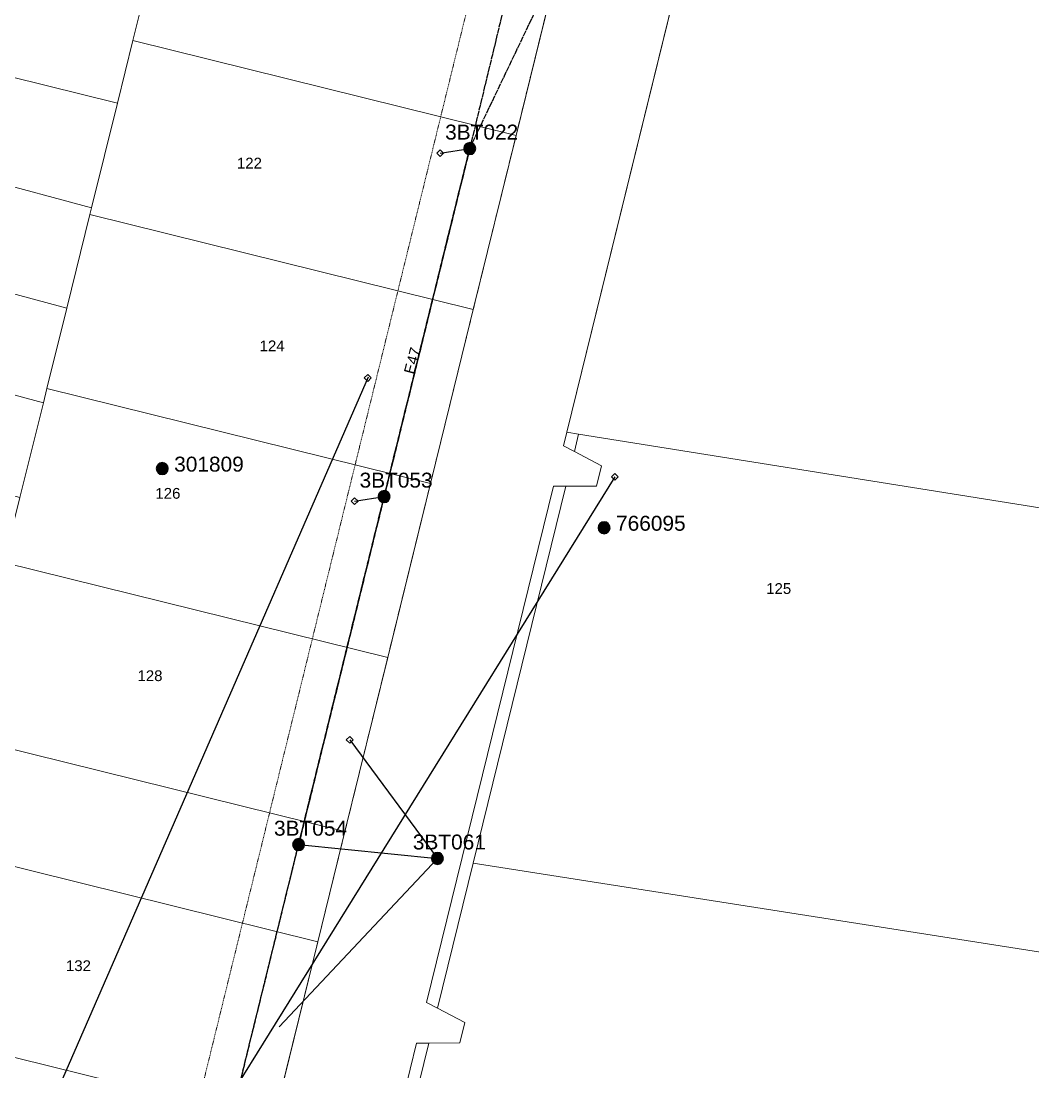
# Model space of a CAD drawing. Header units: metres. Extents: x 282960 to 285195, y 6134329 to 6136665.
# Drawn here: x 283530.6 to 283700, y 6135275.6 to 6135451.6 of the extents above; entities that cross this region are included whole.
import ezdxf
from ezdxf.enums import TextEntityAlignment as Align

# ---------------------------------------------------------------- set-up
doc = ezdxf.new("R2010")
doc.units = ezdxf.units.M
for name, pattern in [('Cable Exist OH', [1, 1, 0]), ('HIDDEN', [0.375, 0.25, -0.125]), ('HIDDEN2', [0.1875, 0.125, -0.0625])]:
    doc.linetypes.add(name, pattern=pattern)
doc.layers.get('0').update_dxf_attribs({"color": 6})
for name, color, linetype, lineweight in [('Cadastre Land Parcels_SP_EXT', 9, 'Continuous', 5), ('Cadastre Other Property_SP_EXT', 9, 'HIDDEN', 5), ('Cadastre Roads_SP_EXT', 9, 'Continuous', 5)]:
    doc.layers.add(name, color=color, linetype=linetype, lineweight=lineweight)
for name, color, linetype in [('Mains_HV_EXT', 7, 'Continuous'), ('Mains_LV_EXT', 7, 'Continuous'), ('Services_SP_EXT', 7, 'Continuous'), ('SupportsOH_SP_TR_HV_LV_SL_EXT', 7, 'Continuous')]:
    doc.layers.add(name, color=color, linetype=linetype)
doc.styles.add('POLE_LABEL', font='arial.ttf')
doc.styles.get("Standard").update_dxf_attribs({"font": 'arial.ttf'})

# ---------------------------------------------------------------- blocks, each defined once
blk = doc.blocks.new('CCP_EXT')
at = {"flags": 9}
for tag, p in [('STATE', (0, -1.8)), ('LIFE_SUPPORT', (0, -1.6)), ('NOTES', (0, -2))]:
    blk.add_attdef(tag, text='', height=0.2, dxfattribs=at).set_placement(p, align=Align.MIDDLE_LEFT)
blk.add_wipeout([(0, 0.57), (0.57, 0), (0, -0.57), (-0.57, 0)])
blk.add_lwpolyline([(-0.57, 0), (0, 0.57), (0.57, 0), (0, -0.57), (-0.57, 0)])
at = {"flags": 1}
blk.add_attdef('Z', (0, 0), '', height=0.2, dxfattribs=at)
at = {"flags": 9}
for tag, p in [('CCP_TYPE', (0, 0)), ('CONSTRUCTED_VOLTAGE', (0, -0.2)), ('OPERATING_VOLTAGE', (0, -0.6)), ('ORIENTATION', (0, -0.8)), ('OWNED_BY', (0, -1)), ('NO_PHASES', (0, -0.4)), ('USAGE', (0, -1.2)), ('LEGEND', (0, -1.4))]:
    blk.add_attdef(tag, text='', height=0.2, dxfattribs=at).set_placement(p, align=Align.MIDDLE_LEFT)
blk = doc.blocks.new('POLE_EXT')
blk.add_hatch(color=256).paths.add_polyline_path([(-1, 0, 1), (1, 0, 1)])
blk.add_lwpolyline([(-1, 0, 1), (1, 0, 1)], format="xyb", close=True)
for tag, height, flags, p in [('pNumber', 2.5, 8, (-17.84, 2.07)), ('OWNED_BY', 0.2, 9, (1.35, -0.4)), ('SPECIAL_USE', 0.2, 9, (1.35, -0.8)), ('STATE', 0.2, 9, (1.35, -1)), ('cLV', 0.2, 9, (1.35, -1.4)), ('hDepth', 0.2, 9, (1.35, -1.6)), ('hDia', 0.2, 9, (1.35, -1.8)), ('PARENT', 0.2, 9, (1.35, -0.6)), ('USAGE', 0.2, 9, (1.35, -1.2)), ('cHV', 0.2, 9, (1.35, -2)), ('cLinedev', 0.2, 9, (1.35, -3.4)), ('LBRACKET', 0.2, 9, (1.35, -2.2)), ('LExisting', 0.2, 9, (1.35, -2.4)), ('LANTNUMBER', 0.2, 9, (1.35, -2.6)), ('LOther', 0.2, 9, (1.35, -2.8)), ('LRemove', 0.2, 9, (1.35, -3)), ('LEGEND', 0.2, 9, (1.35, -3.2)), ('LOCATION', 0.2, 9, (1.35, -3.6)), ('pExisting', 0.2, 9, (1.35, -3.8)), ('pFooting', 0.2, 9, (1.35, -4.4)), ('pNew', 0.2, 9, (1.35, -4.6)), ('pRelocate', 0.2, 9, (1.35, -5)), ('pRemove', 0.2, 9, (1.35, -5.2)), ('PFNUMBER', 0.2, 9, (1.35, -4)), ('NEWPFNUMBER', 0.2, 9, (1.35, -4.2)), ('pReplace', 0.2, 9, (1.35, -5.4)), ('pStay', 0.2, 9, (1.35, -5.6)), ('pType', 0.2, 9, (1.35, -5.8)), ('cspan', 0.2, 9, (1.35, -6)), ('STREETNAME', 0.2, 9, (1.35, -6.2)), ('SUBURB', 0.2, 9, (1.35, -6.4)), ('OPERATED_BY', 0.2, 9, (1.36, -7.01)), ('NOTES', 0.2, 9, (1.35, -6.6)), ('MAINTAINED_BY', 0.2, 9, (1.36, -6.81))]:
    blk.add_attdef(tag, text='', height=height, dxfattribs=dict(flags=flags)).set_placement(p, align=Align.MIDDLE_LEFT)
at = {"style": 'POLE_LABEL'}
for tag, height, flags, p in [('ASSET_NUM', 2.5, 8, (2, 2)), ('STRUCTURE_PLANT_NUMBER', 0.2, 9, (1.35, 0.03)), ('STREET_CODE', 0.2, 9, (1.35, -0.2))]:
    blk.add_attdef(tag, text='', height=height, dxfattribs=dict(at, flags=flags)).set_placement(p, align=Align.MIDDLE_LEFT)
at = {"flags": 1}
blk.add_attdef('Z', (1.35, -7.33), '', height=0.2, dxfattribs=at)

msp = doc.modelspace()

# ---------------------------------------------------------------- linework, layer by layer
at = {"layer": 'Cadastre Land Parcels_SP_EXT', "linetype": 'Continuous'}
for points in [[(283859.56, 6135560.8), (283701.74, 6135583.63), (283676.56, 6135552.05), (283650.69, 6135499.45), (283621.99, 6135382.74), (283623.97, 6135382.42), (283765.17, 6135359.83), (283829.1, 6135349.6), (283859.56, 6135560.8)], [(283625.19, 6135480.01), (283589.72, 6135490.83), (283567.56, 6135497.58), (283562.03, 6135499.27), (283549.34, 6135448.29), (283613.49, 6135432.42), (283625.19, 6135480.01)], [(283613.49, 6135432.42), (283549.34, 6135448.29), (283546.74, 6135437.82), (283542.41, 6135420.31), (283542.13, 6135419.17), (283606.32, 6135403.28), (283613.49, 6135432.42)], [(283542.41, 6135420.31), (283546.74, 6135437.82), (283510.84, 6135446.71), (283506.71, 6135429.91), (283542.41, 6135420.31)], [(283542.41, 6135420.31), (283506.71, 6135429.91), (283502.57, 6135413.11), (283538.26, 6135403.52), (283542.13, 6135419.17), (283542.41, 6135420.31)], [(283606.32, 6135403.28), (283542.13, 6135419.17), (283538.26, 6135403.52), (283534.92, 6135390.04), (283599.16, 6135374.14), (283602.46, 6135387.54), (283606.32, 6135403.28)], [(283538.26, 6135403.52), (283502.57, 6135413.11), (283498.67, 6135397.24), (283534.33, 6135387.65), (283534.92, 6135390.04), (283538.26, 6135403.52)], [(283534.33, 6135387.65), (283498.67, 6135397.24), (283494.77, 6135381.38), (283530.41, 6135371.8), (283534.33, 6135387.65)], [(283599.16, 6135374.14), (283534.92, 6135390.04), (283534.33, 6135387.65), (283530.41, 6135371.8), (283527.71, 6135360.91), (283592, 6135345), (283599.16, 6135374.14)], [(283765.17, 6135359.83), (283623.97, 6135382.42), (283623.26, 6135379.51), (283627.82, 6135377.1), (283626.98, 6135373.7), (283621.83, 6135373.68), (283606.3, 6135310.55), (283747.6, 6135288.38), (283765.17, 6135359.83)], [(283623.97, 6135382.42), (283621.99, 6135382.74), (283621.44, 6135380.47), (283623.26, 6135379.51), (283623.97, 6135382.42)], [(283606.3, 6135310.55), (283621.83, 6135373.68), (283619.76, 6135373.68), (283598.51, 6135287.23), (283600.33, 6135286.27), (283606.3, 6135310.55)], [(283525.43, 6135351.69), (283489.68, 6135364.32), (283488.26, 6135362), (283486.71, 6135359.75), (283485.06, 6135357.59), (283483.29, 6135355.52), (283481.41, 6135353.54), (283479.44, 6135351.67), (283477.37, 6135349.9), (283475.21, 6135348.24), (283472.97, 6135346.7), (283470.64, 6135345.27), (283469.89, 6135344.84), (283467, 6135338.68), (283470.22, 6135311.27), (283512.94, 6135301.2), (283515.94, 6135313.34), (283580.29, 6135297.41), (283584.83, 6135315.86), (283520.5, 6135331.78), (283525.43, 6135351.69)], [(283592, 6135345), (283527.71, 6135360.91), (283525.43, 6135351.69), (283520.5, 6135331.78), (283584.83, 6135315.86), (283592, 6135345)], [(283580.29, 6135297.41), (283515.94, 6135313.34), (283512.94, 6135301.2), (283508.49, 6135283.24), (283572.89, 6135267.3), (283580.29, 6135297.41)], [(283747.6, 6135288.38), (283606.3, 6135310.55), (283600.33, 6135286.27), (283604.89, 6135283.86), (283604.05, 6135280.46), (283598.89, 6135280.44), (283590.68, 6135247.06), (283728.68, 6135211.44), (283747.6, 6135288.38)]]:
    msp.add_lwpolyline(points, close=True, dxfattribs=at)
msp.add_lwpolyline([(283510.84, 6135446.71), (283546.74, 6135437.82), (283549.34, 6135448.29), (283549.34, 6135448.29), (283562.03, 6135499.27), (283550.34, 6135502.83), (283534.08, 6135507.79), (283529.48, 6135509.19)], dxfattribs=at)
at = {"layer": 'Cadastre Roads_SP_EXT', "linetype": 'Continuous'}
for p, q in [((283621.99, 6135382.74), (283650.69, 6135499.45)), ((283625.19, 6135480.01), (283613.49, 6135432.42)), ((283613.49, 6135432.42), (283606.32, 6135403.28)), ((283606.32, 6135403.28), (283602.46, 6135387.54)), ((283602.46, 6135387.54), (283599.16, 6135374.14)), ((283621.44, 6135380.47), (283621.99, 6135382.74)), ((283623.26, 6135379.51), (283621.44, 6135380.47)), ((283627.82, 6135377.1), (283623.26, 6135379.51)), ((283626.98, 6135373.7), (283627.82, 6135377.1)), ((283627.82, 6135377.1), (283627.82, 6135377.1)), ((283599.16, 6135374.14), (283592, 6135345)), ((283598.51, 6135287.23), (283619.76, 6135373.68)), ((283619.76, 6135373.68), (283621.83, 6135373.68)), ((283621.83, 6135373.68), (283626.98, 6135373.7)), ((283584.83, 6135315.86), (283580.29, 6135297.41)), ((283580.29, 6135297.41), (283572.89, 6135267.3)), ((283600.33, 6135286.27), (283598.51, 6135287.23)), ((283604.89, 6135283.86), (283600.33, 6135286.27)), ((283604.05, 6135280.46), (283604.89, 6135283.86)), ((283578.98, 6135207.81), (283596.83, 6135280.43)), ((283596.83, 6135280.43), (283598.89, 6135280.44)), ((283598.89, 6135280.44), (283604.05, 6135280.46))]:
    msp.add_line(p, q, dxfattribs=at)
at = {"layer": 'Mains_LV_EXT', "linetype": 'Cable Exist OH'}
for points in [[(283617.31, 6135478.24), (283605.73, 6135430.23)], [(283565.18, 6135265.28), (283577.07, 6135313.67)]]:
    msp.add_lwpolyline(points, dxfattribs=at)
at = {"layer": 'Services_SP_EXT'}
for points in [[(283577.07, 6135313.67), (283600.32, 6135311.36)], [(283573.81, 6135283.15), (283600.32, 6135311.36)]]:
    msp.add_lwpolyline(points, dxfattribs=at)

# ---------------------------------------------------------------- block references
at = {"layer": 'SupportsOH_SP_TR_HV_LV_SL_EXT'}
ref = msp.add_blockref('POLE_EXT', (283554.24, 6135376.63), dxfattribs=at)
ref.add_attrib('ASSET_NUM', '301809', dxfattribs={"layer": '0', "height": 2.5, "style": 'POLE_LABEL'}).set_placement((283556.24, 6135377.38), align=Align.MIDDLE_LEFT)
ref = msp.add_blockref('POLE_EXT', (283628.23, 6135366.73), dxfattribs=at)
ref.add_attrib('ASSET_NUM', '766095', dxfattribs={"layer": '0', "height": 2.5, "style": 'POLE_LABEL'}).set_placement((283630.23, 6135367.48), align=Align.MIDDLE_LEFT)
ref = msp.add_blockref('POLE_EXT', (283577.07, 6135313.67), dxfattribs=at)
ref.add_attrib('ASSET_NUM', '3BT054', dxfattribs={"layer": '0', "height": 2.5, "style": 'POLE_LABEL'}).set_placement((283579.07, 6135314.42), align=Align.BOTTOM_CENTER)
ref = msp.add_blockref('POLE_EXT', (283600.32, 6135311.36), dxfattribs=at)
ref.add_attrib('ASSET_NUM', '3BT061', dxfattribs={"layer": '0', "height": 2.5, "style": 'POLE_LABEL'}).set_placement((283602.32, 6135312.11), align=Align.BOTTOM_CENTER)

# ---------------------------------------------------------------- texts
at = {"layer": 'Cadastre Land Parcels_SP_EXT'}
for s, p in [('122', (283566.74, 6135426.88)), ('124', (283570.54, 6135396.28)), ('126', (283553.09, 6135371.59)), ('125', (283655.37, 6135355.65)), ('128', (283550.09, 6135341.05)), ('132', (283538.11, 6135292.5))]:
    msp.add_text(s, height=1.8, dxfattribs=at).set_placement(p)
at = {"layer": 'Mains_LV_EXT'}
msp.add_text('E47', height=1.8, rotation=75.0728, dxfattribs=at).set_placement((283596.41, 6135392.31))

# ---------------------------------------------------------------- next in the draw order: block references
at = {"layer": 'Services_SP_EXT'}
for p in [(283600.79, 6135429.44), (283588.64, 6135391.81), (283630.02, 6135375.24), (283586.46, 6135371.17), (283585.63, 6135331.23)]:
    msp.add_blockref('CCP_EXT', p, dxfattribs=at)

# ---------------------------------------------------------------- next in the draw order: linework, layer by layer
at = {"layer": 'Cadastre Other Property_SP_EXT', "linetype": 'HIDDEN2'}
msp.add_lwpolyline([(283612.74, 6135483.82), (283518.4, 6135100.14), (283526.8, 6135098.99), (283532.45, 6135102.82), (283625.19, 6135480.02), (283612.74, 6135483.82)], close=True, dxfattribs=at)
at = {"layer": 'Cadastre Roads_SP_EXT', "linetype": 'Continuous'}
msp.add_line((283592, 6135345), (283584.83, 6135315.86), dxfattribs=at)
at = {"layer": 'Mains_HV_EXT', "linetype": 'Cable Exist OH'}
msp.add_lwpolyline([(283523.84, 6135095.36), (283536.26, 6135148.71), (283550.57, 6135205.86), (283565.13, 6135265.11), (283577.07, 6135313.67), (283591.4, 6135371.95), (283605.73, 6135430.23), (283629.08, 6135479.07), (283660.16, 6135527.78)], dxfattribs=at)
at = {"layer": 'Mains_LV_EXT', "linetype": 'Cable Exist OH'}
for points in [[(283605.73, 6135430.23), (283591.4, 6135371.95)], [(283591.4, 6135371.95), (283577.07, 6135313.67)]]:
    msp.add_lwpolyline(points, dxfattribs=at)
at = {"layer": 'Services_SP_EXT'}
for points in [[(283600.79, 6135429.44), (283605.73, 6135430.23)], [(283588.7, 6135391.95), (283467.22, 6135113.15)], [(283630.02, 6135375.24), (283467.22, 6135113.15)], [(283586.46, 6135371.17), (283591.4, 6135371.95)], [(283585.63, 6135331.23), (283600.32, 6135311.36)]]:
    msp.add_lwpolyline(points, dxfattribs=at)

# ---------------------------------------------------------------- next in the draw order: block references
at = {"layer": 'SupportsOH_SP_TR_HV_LV_SL_EXT'}
ref = msp.add_blockref('POLE_EXT', (283605.73, 6135430.23), dxfattribs=at)
ref.add_attrib('ASSET_NUM', '3BT022', dxfattribs={"layer": '0', "height": 2.5, "style": 'POLE_LABEL'}).set_placement((283607.73, 6135430.98), align=Align.BOTTOM_CENTER)
ref = msp.add_blockref('POLE_EXT', (283591.4, 6135371.95), dxfattribs=at)
ref.add_attrib('ASSET_NUM', '3BT053', dxfattribs={"layer": '0', "height": 2.5, "style": 'POLE_LABEL'}).set_placement((283593.4, 6135372.7), align=Align.BOTTOM_CENTER)

doc.saveas('drawing.dxf')
